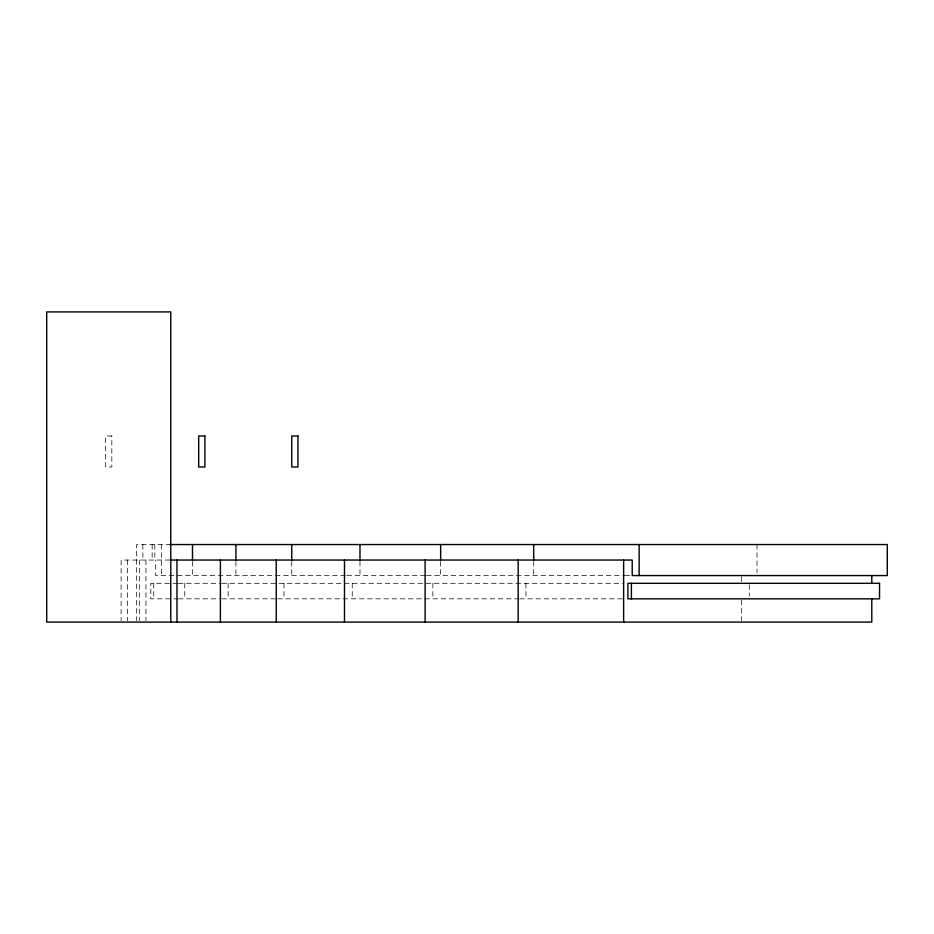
<?xml version="1.0" encoding="UTF-8"?>
<svg xmlns="http://www.w3.org/2000/svg" width="934" height="934" viewBox="0 0 934 934"><rect width="100%" height="100%" fill="white"/><g stroke="black" fill="none" stroke-linecap="round" stroke-linejoin="round"><path stroke-width="0.7" stroke-dasharray="4.67 3.5" d="M170.77 544.545L136.656 544.545L136.656 620.655M169.93 560.05L121.14 560.05L121.14 620.655M345.463 575.566L155.651 575.566L155.651 560.05M346.923 575.566L426.231 575.566M426.581 575.566L624.706 575.566M625.103 575.566L630.917 575.566M177.682 583.318L150.806 583.318L150.806 598.834L177.682 598.834M178.429 583.318L220.926 583.318M221.837 583.318L622.733 583.318M178.429 598.834L220.926 598.834M221.837 598.834L276.838 598.834M277.69 598.834L518.662 598.834M519.631 598.834L622.733 598.834M757.019 544.545L757.019 572.74M749.266 584.731L749.266 596.009M741.514 576.862L741.514 582.022M741.514 600.282L741.514 620.643M533.688 561.462L533.688 575.566M525.935 583.318L525.935 598.834M440.638 561.462L440.638 575.566M432.874 583.318L432.874 598.834M359.987 561.462L359.987 575.566M352.235 583.318L352.235 598.834M291.747 561.462L291.747 575.566M283.994 583.318L283.994 598.834M235.917 561.462L235.917 575.566M228.153 583.318L228.153 598.834M192.486 561.462L192.486 575.566M184.734 583.318L184.734 598.834M161.465 544.545L161.465 575.566M154.822 544.545L154.822 560.05M153.713 583.318L153.713 598.834M152.16 544.545L152.16 560.05M145.961 560.05L145.961 620.655M142.855 544.545L142.855 560.05M139.318 560.05L139.318 620.655M127.351 560.05L127.351 620.655M111.835 435.98L105.635 435.98L105.635 467L111.835 467L111.835 435.98"/><path stroke-width="1.4" d="M169.93 544.545L887.3 544.545L887.3 575.566L632.213 575.566L632.213 560.05L169.93 560.05M871.796 575.566L871.796 583.318M871.796 598.834L871.796 622.091L46.7 622.091L46.7 311.909L170.77 311.909L170.77 622.091M639.148 544.545L639.148 575.566M631.396 583.318L631.396 598.834M623.643 560.05L623.643 622.091M533.688 544.545L533.688 560.05M518.183 560.05L518.183 622.091M440.638 544.545L440.638 560.05M425.122 560.05L425.122 622.091M359.987 544.545L359.987 560.05M344.483 560.05L344.483 622.091M291.747 544.545L291.747 560.05M276.242 560.05L276.242 622.091M235.917 544.545L235.917 560.05M220.401 560.05L220.401 622.091M192.486 544.545L192.486 560.05M176.981 560.05L176.981 622.091M204.896 435.98L198.685 435.98L198.685 467L204.896 467L204.896 435.98M297.946 435.98L291.747 435.98L291.747 467L297.946 467L297.946 435.98M879.548 583.318L627.928 583.318L627.928 598.834L879.548 598.834L879.548 583.318"/></g></svg>
